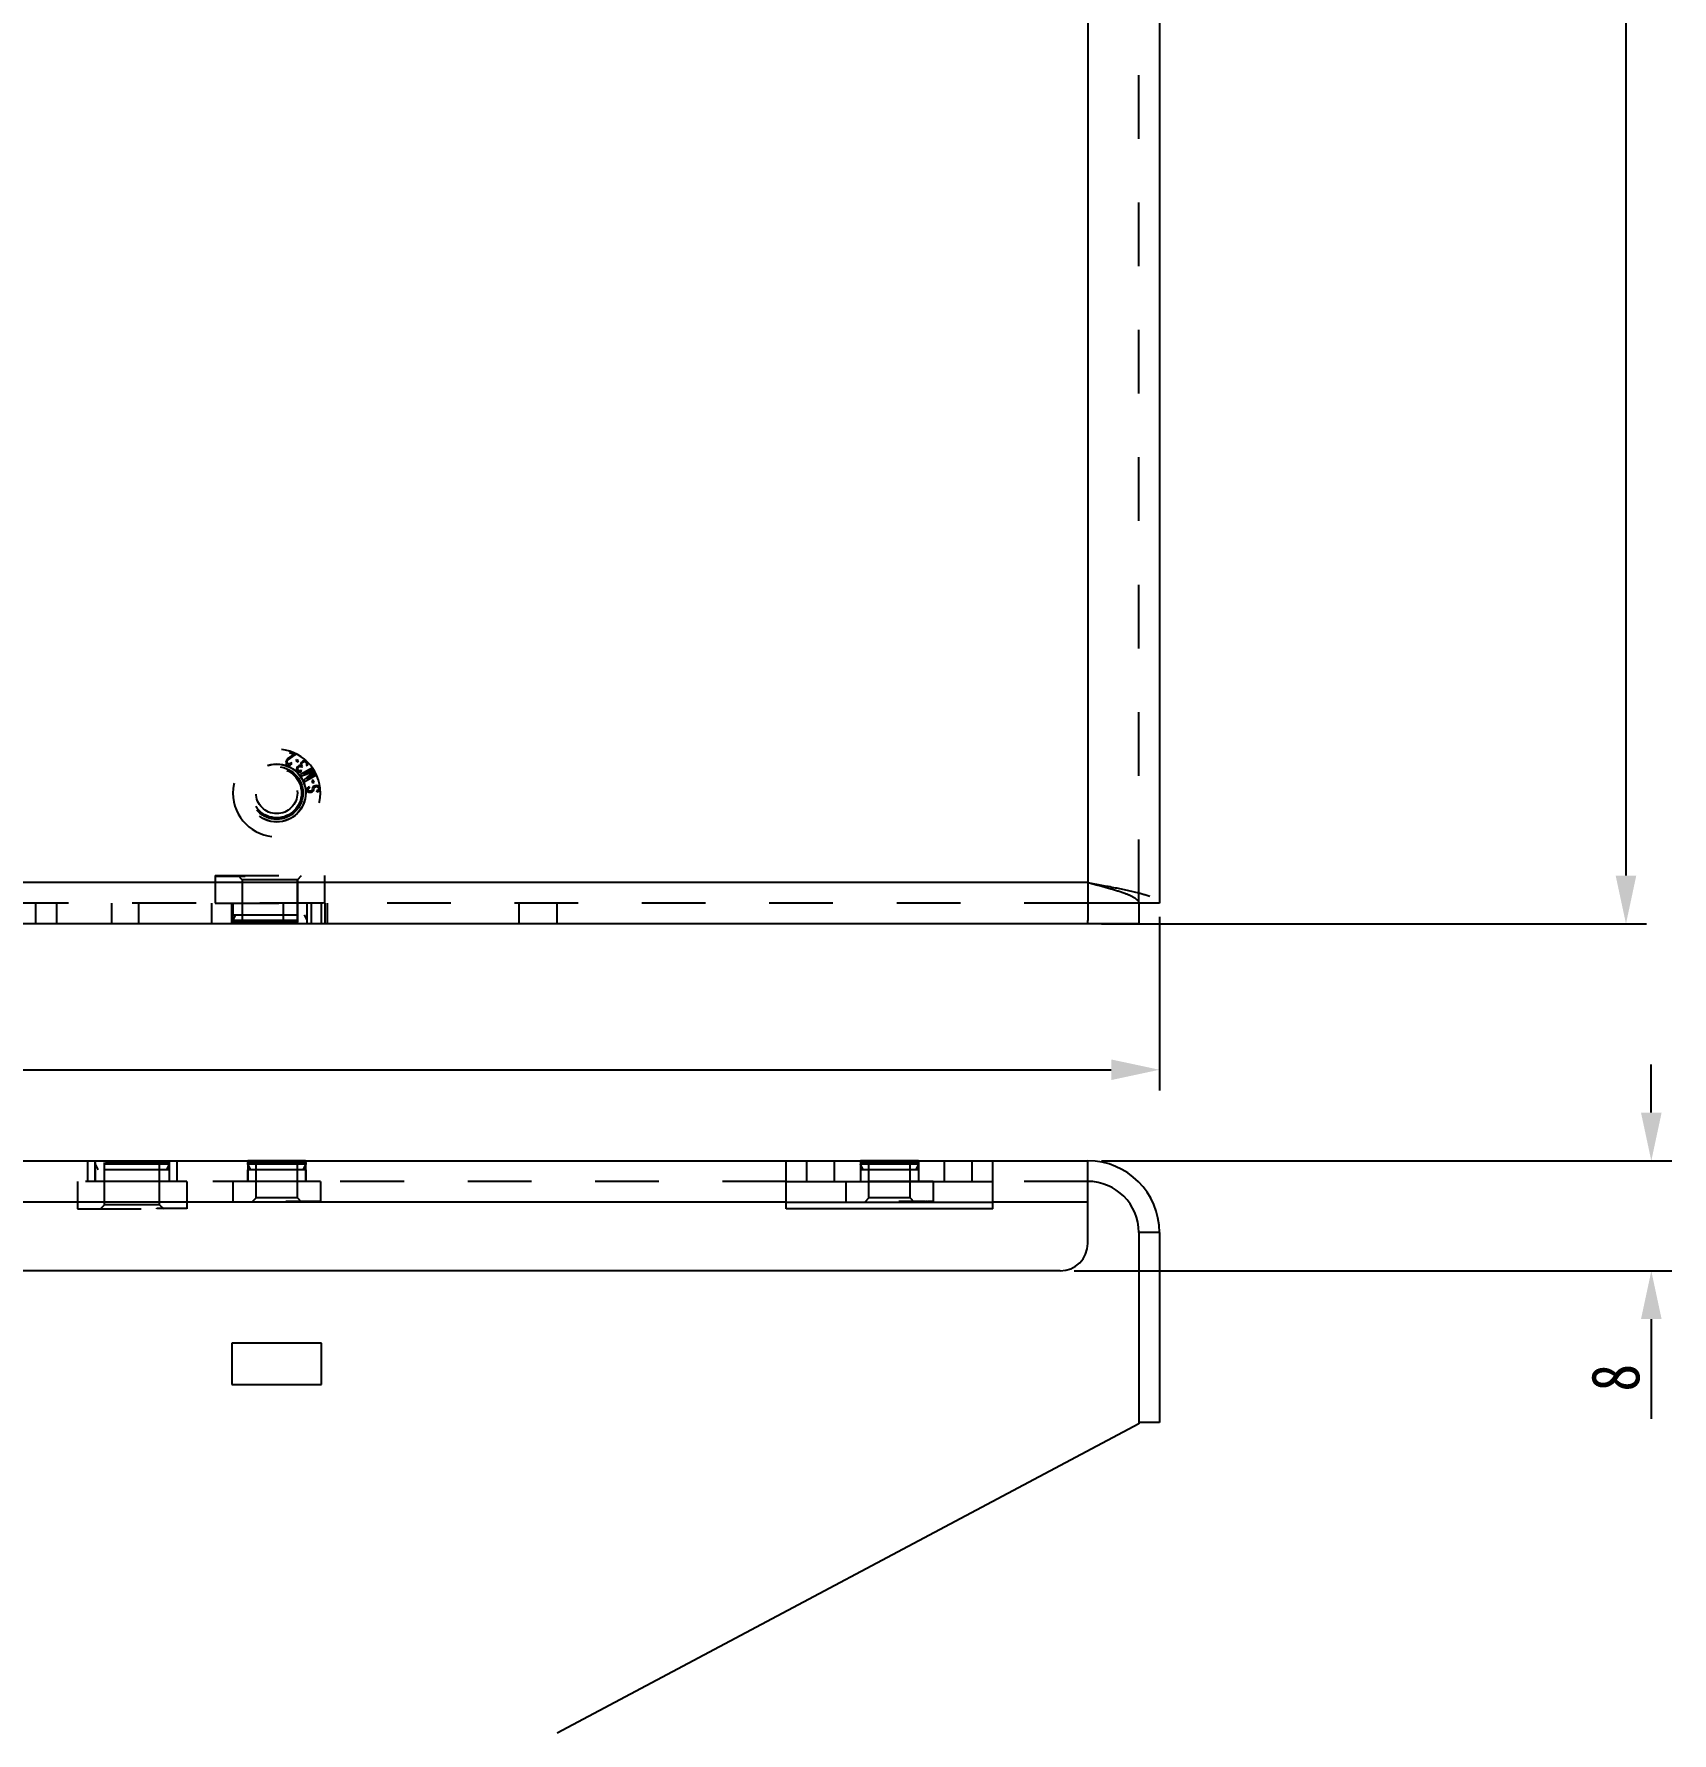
# Model space of a CAD drawing. Header units: millimetres. Extents: x -177 to 18421, y -5017 to 3255.
# Drawn here: x 14561.9 to 14680.8, y 1459.4 to 1582.8 of the extents above; entities that cross this region are included whole.
import ezdxf

# ---------------------------------------------------------------- set-up
doc = ezdxf.new("R2010")
doc.units = ezdxf.units.MM
doc.header["$LTSCALE"] = 46.255
doc.header["$PDMODE"] = 3
doc.header["$PDSIZE"] = 8
doc.linetypes.add('HIDDEN', pattern=[0.2, 0.1, -0.1])
doc.layers.get('0').update_dxf_attribs({"linetype": 'CONTINUOUS'})
doc.layers.get('Defpoints').update_dxf_attribs({"linetype": 'CONTINUOUS'})
doc.layers.add('02___PRT_ALL_AXES', color=7, linetype='CONTINUOUS')
doc.layers.add('DEFAULT_2', color=8, linetype='HIDDEN')
doc.styles.get("Standard").update_dxf_attribs({"font": 'txt', "width": 0.85})
doc.dimstyles.new('DIMSTYLE_1', dxfattribs={"dimtxt": 3.5, "dimasz": 3.5, "dimexe": 1.5, "dimexo": 1, "dimgap": 0.875, "dimtad": 1, "dimdsep": 46, "dimtxsty": 'Standard', "dimblk": '_FILLED', "dimcen": 0.09, "dimadec": 0, "dimazin": 0, "dimtp": 0.01, "dimtm": 0.01, "dimtfac": 1, "dimtofl": 0, "dimtmove": 0, "dimatfit": 3, "dimldrblk": '_FILLED', "dimfxl": 0, "dimtolj": 1, "dimarcsym": 0})

# ---------------------------------------------------------------- blocks, each defined once
blk = doc.blocks.new('_FILLED')
at = {"color": 0, "linetype": 'ByBlock'}
blk.add_solid([(0, 0), (-1, 0.214), (-1, -0.214)], dxfattribs=at)
blk = doc.blocks.new('*D191')
at = {"color": 0, "linetype": 'Continuous', "lineweight": -2, "transparency": 16777216}
for p, q in [((14184.41, 1518.68), (14184.41, 1506.08)), ((14643.61, 1518.68), (14643.61, 1506.08)), ((14187.91, 1507.58), (14640.11, 1507.58))]:
    blk.add_line(p, q, dxfattribs=at)
at = {"layer": 'Defpoints', "color": 0, "linetype": 'Continuous', "transparency": 16777216}
for p in [(14184.41, 1519.68), (14643.61, 1519.68), (14643.61, 1507.58)]:
    blk.add_point(p, dxfattribs=at)
at = {"color": 0, "linetype": 'Continuous', "lineweight": -2, "transparency": 16777216, "xscale": 3.5, "yscale": 3.5, "zscale": 3.5, "rotation": 180}
blk.add_blockref('_FILLED', (14184.41, 1507.58), dxfattribs=at)
at = {"color": 0, "linetype": 'Continuous', "lineweight": -2, "transparency": 16777216, "xscale": 3.5, "yscale": 3.5, "zscale": 3.5}
blk.add_blockref('_FILLED', (14643.61, 1507.58), dxfattribs=at)
at = {"color": 0, "linetype": 'Continuous', "transparency": 16777216, "insert": (14414.01, 1511.96), "char_height": 3.5, "width": 25.5, "attachment_point": 2}
blk.add_mtext('\\A1;*459.2', dxfattribs=at)
blk = doc.blocks.new('*D181')
at = {"color": 0, "linetype": 'Continuous', "lineweight": -2, "transparency": 16777216}
for p, q in [((14639.41, 1699.18), (14678.99, 1699.18)), ((14677.49, 1695.68), (14677.49, 1521.68)), ((14639.41, 1518.18), (14678.99, 1518.18))]:
    blk.add_line(p, q, dxfattribs=at)
at = {"layer": 'Defpoints', "color": 0, "linetype": 'Continuous', "transparency": 16777216}
for p in [(14638.41, 1699.18), (14638.41, 1518.18), (14677.49, 1518.18)]:
    blk.add_point(p, dxfattribs=at)
at = {"color": 0, "linetype": 'Continuous', "lineweight": -2, "transparency": 16777216, "xscale": 3.5, "yscale": 3.5, "zscale": 3.5}
for p, rotation in [((14677.49, 1699.18), 90), ((14677.49, 1518.18), 270)]:
    blk.add_blockref('_FILLED', p, dxfattribs=dict(at, rotation=rotation))
at = {"color": 0, "linetype": 'Continuous', "transparency": 16777216, "insert": (14673.12, 1608.68), "char_height": 3.5, "width": 17, "attachment_point": 2, "rotation": 90}
blk.add_mtext('\\A1;*181', dxfattribs=at)
blk = doc.blocks.new('*D183')
at = {"color": 0, "linetype": 'Continuous', "lineweight": -2, "transparency": 16777216}
for p, q in [((14679.33, 1504.47), (14679.33, 1507.97)), ((14639.41, 1500.97), (14680.83, 1500.97)), ((14637.41, 1492.97), (14680.83, 1492.97)), ((14679.33, 1489.47), (14679.33, 1482.24))]:
    blk.add_line(p, q, dxfattribs=at)
at = {"layer": 'Defpoints', "color": 0, "linetype": 'Continuous', "transparency": 16777216}
for p in [(14638.41, 1500.97), (14636.41, 1492.97), (14679.33, 1492.97)]:
    blk.add_point(p, dxfattribs=at)
at = {"color": 0, "linetype": 'Continuous', "lineweight": -2, "transparency": 16777216, "xscale": 3.5, "yscale": 3.5, "zscale": 3.5}
for p, rotation in [((14679.33, 1500.97), 270), ((14679.33, 1492.97), 90)]:
    blk.add_blockref('_FILLED', p, dxfattribs=dict(at, rotation=rotation))
at = {"color": 0, "linetype": 'Continuous', "transparency": 16777216, "insert": (14674.96, 1486.23), "char_height": 3.5, "width": 4.25, "attachment_point": 3, "rotation": 90}
blk.add_mtext('\\A1;8', dxfattribs=at)

msp = doc.modelspace()

# ---------------------------------------------------------------- linework, layer by layer
at = {"color": 3, "linetype": 'Continuous'}
for p, q in [((14638.408, 1699.177), (14638.408, 1518.427)), ((14643.608, 1696.177), (14643.608, 1519.677)), ((14638.408, 1521.177), (14189.608, 1521.177)), ((14643.608, 1519.677), (14638.408, 1519.677)), ((14642.108, 1518.177), (14185.908, 1518.177)), ((14189.608, 1500.974), (14638.408, 1500.974)), ((14616.508, 1497.474), (14616.508, 1500.974)), ((14631.508, 1497.474), (14631.508, 1500.974)), ((14638.408, 1494.974), (14638.408, 1500.974)), ((14616.508, 1497.974), (14491.508, 1497.974)), ((14638.408, 1497.974), (14631.508, 1497.974)), ((14631.508, 1497.474), (14616.508, 1497.474)), ((14643.608, 1495.774), (14643.608, 1481.974)), ((14636.408, 1492.974), (14191.608, 1492.974))]:
    msp.add_line(p, q, dxfattribs=at)
at = {"color": 7, "linetype": 'Continuous'}
for p, q in [((14642.108, 1519.677), (14642.108, 1518.177)), ((14638.408, 1518.177), (14638.408, 1518.427)), ((14618.008, 1499.474), (14618.008, 1500.974)), ((14620.008, 1499.474), (14620.008, 1500.974)), ((14628.008, 1499.474), (14628.008, 1500.974)), ((14630.008, 1499.474), (14630.008, 1500.974)), ((14616.508, 1499.474), (14631.508, 1499.474)), ((14616.508, 1497.974), (14631.508, 1497.974)), ((14625.395, 1498.024), (14624.978, 1498.024)), ((14624.978, 1497.974), (14624.978, 1498.024)), ((14625.266, 1497.974), (14625.266, 1498.024)), ((14625.359, 1497.974), (14625.359, 1498.024)), ((14625.395, 1497.974), (14625.395, 1498.024)), ((14626.233, 1498.024), (14626.16, 1498.024)), ((14626.16, 1497.974), (14626.16, 1498.024)), ((14626.181, 1497.974), (14626.181, 1498.024)), ((14626.185, 1497.974), (14626.185, 1498.024)), ((14626.198, 1497.974), (14626.198, 1498.024)), ((14626.233, 1497.974), (14626.233, 1498.024)), ((14626.597, 1498.024), (14626.64, 1498.024)), ((14626.597, 1497.974), (14626.597, 1498.024)), ((14626.64, 1497.974), (14626.64, 1498.024)), ((14626.734, 1498.024), (14626.784, 1498.024)), ((14626.734, 1497.974), (14626.734, 1498.024)), ((14626.784, 1497.974), (14626.784, 1498.024)), ((14626.864, 1498.024), (14626.897, 1498.024)), ((14626.864, 1497.974), (14626.864, 1498.024)), ((14626.897, 1497.974), (14626.897, 1498.024)), ((14627.171, 1498.024), (14627.16, 1498.024)), ((14627.16, 1497.974), (14627.16, 1498.024)), ((14627.171, 1497.974), (14627.171, 1498.024)), ((14643.608, 1495.774), (14642.108, 1495.774)), ((14642.108, 1495.774), (14642.108, 1481.974)), ((14582.758, 1487.724), (14576.258, 1487.724)), ((14576.258, 1487.724), (14576.258, 1484.724)), ((14582.758, 1484.724), (14582.758, 1487.724)), ((14576.258, 1484.724), (14582.758, 1484.724)), ((14642.108, 1481.875), (14599.867, 1459.415)), ((14643.608, 1481.974), (14642.108, 1481.974))]:
    msp.add_line(p, q, dxfattribs=at)
at = {"color": 3, "linetype": 'Continuous'}
for centre, radius, start, end in [((14638.408, 1495.774), 5.2, 0, 90), ((14636.408, 1494.974), 2, 270, 0)]:
    msp.add_arc(centre, radius, start, end, dxfattribs=at)
at = {"color": 7, "linetype": 'Continuous'}
msp.add_arc((14638.408, 1495.774), 3.7, 0, 90, dxfattribs=at)
at = {"layer": '02___PRT_ALL_AXES', "color": 8, "linetype": 'HIDDEN'}
for p, q in [((14575.033, 1521.677), (14575.033, 1519.677)), ((14577.008, 1521.377), (14577.008, 1518.307)), ((14581.008, 1521.377), (14581.008, 1518.307)), ((14582.983, 1521.677), (14582.983, 1519.677)), ((14575.033, 1519.677), (14582.983, 1519.677)), ((14576.318, 1519.677), (14576.318, 1518.827)), ((14576.318, 1518.827), (14581.698, 1518.827)), ((14576.518, 1518.827), (14576.318, 1518.437)), ((14581.498, 1518.827), (14581.698, 1518.437)), ((14581.698, 1519.677), (14581.698, 1518.827)), ((14576.318, 1518.437), (14581.698, 1518.437)), ((14576.318, 1518.437), (14576.318, 1518.307)), ((14576.318, 1518.307), (14581.698, 1518.307)), ((14581.698, 1518.437), (14581.698, 1518.307)), ((14565.758, 1500.974), (14565.758, 1499.474)), ((14565.758, 1500.974), (14572.258, 1500.974)), ((14566.308, 1500.974), (14566.308, 1499.474)), ((14566.318, 1500.844), (14566.318, 1500.714)), ((14571.698, 1500.844), (14566.318, 1500.844)), ((14571.698, 1500.714), (14566.318, 1500.714)), ((14566.318, 1500.714), (14566.518, 1500.324)), ((14566.318, 1500.324), (14566.318, 1499.474)), ((14571.698, 1500.324), (14566.318, 1500.324)), ((14567.008, 1497.774), (14567.008, 1500.844)), ((14571.008, 1497.774), (14571.008, 1500.844)), ((14571.698, 1500.714), (14571.498, 1500.324)), ((14571.698, 1500.844), (14571.698, 1500.714)), ((14571.698, 1500.324), (14571.698, 1499.474)), ((14571.708, 1500.974), (14571.708, 1499.474)), ((14572.258, 1500.974), (14572.258, 1499.474)), ((14577.398, 1500.844), (14577.398, 1500.714)), ((14581.618, 1500.844), (14577.398, 1500.844)), ((14581.618, 1500.714), (14577.398, 1500.714)), ((14577.398, 1500.714), (14577.598, 1500.324)), ((14577.398, 1500.324), (14577.398, 1499.474)), ((14581.618, 1500.324), (14577.398, 1500.324)), ((14577.408, 1500.974), (14577.408, 1499.474)), ((14581.608, 1500.974), (14577.408, 1500.974)), ((14578.008, 1498.274), (14578.008, 1500.844)), ((14581.008, 1498.274), (14581.008, 1500.844)), ((14581.618, 1500.714), (14581.418, 1500.324)), ((14581.608, 1500.974), (14581.608, 1499.474)), ((14581.618, 1500.844), (14581.618, 1500.714)), ((14581.618, 1500.324), (14581.618, 1499.474)), ((14626.118, 1500.844), (14621.898, 1500.844)), ((14621.898, 1500.844), (14621.898, 1500.714)), ((14626.118, 1500.714), (14621.898, 1500.714)), ((14622.098, 1500.324), (14621.898, 1500.714)), ((14626.118, 1500.324), (14621.898, 1500.324)), ((14621.898, 1500.324), (14621.898, 1499.474)), ((14626.108, 1500.974), (14621.908, 1500.974)), ((14621.908, 1500.974), (14621.908, 1499.474)), ((14622.508, 1498.274), (14622.508, 1500.844)), ((14625.508, 1498.274), (14625.508, 1500.844)), ((14626.118, 1500.714), (14625.918, 1500.324)), ((14626.108, 1500.974), (14626.108, 1499.474)), ((14626.118, 1500.844), (14626.118, 1500.714)), ((14626.118, 1500.324), (14626.118, 1499.474)), ((14565.033, 1499.474), (14565.033, 1497.474)), ((14572.983, 1499.474), (14565.033, 1499.474)), ((14572.983, 1499.474), (14572.983, 1497.474)), ((14576.333, 1499.474), (14576.333, 1497.974)), ((14582.683, 1499.474), (14576.333, 1499.474)), ((14582.683, 1499.474), (14582.683, 1497.974)), ((14627.183, 1499.474), (14620.833, 1499.474))]:
    msp.add_line(p, q, dxfattribs=at)
at = {"layer": '02___PRT_ALL_AXES', "color": 7, "linetype": 'Continuous'}
for p, q in [((14620.833, 1499.474), (14620.833, 1497.974)), ((14627.183, 1499.474), (14627.183, 1497.974))]:
    msp.add_line(p, q, dxfattribs=at)
at = {"layer": '02___PRT_ALL_AXES', "color": 8, "linetype": 'HIDDEN'}
for radius in [2.11, 2.1, 1.91]:
    msp.add_circle((14579.508, 1527.677), radius, dxfattribs=at)
msp.add_arc((14579.508, 1527.677), 3.175, 180, 0, dxfattribs=at)
at = {"layer": 'DEFAULT_2', "color": 8, "linetype": 'HIDDEN'}
for p, q in [((14642.108, 1519.677), (14642.108, 1696.177)), ((14580.196, 1529.997), (14580.176, 1529.913)), ((14580.211, 1530.036), (14580.196, 1529.997)), ((14580.255, 1530.11), (14580.211, 1530.036)), ((14580.302, 1530.16), (14580.255, 1530.11)), ((14580.265, 1529.969), (14580.281, 1530.008)), ((14580.265, 1529.9), (14580.265, 1529.969)), ((14580.281, 1530.008), (14580.336, 1530.078)), ((14580.766, 1530.479), (14580.302, 1530.16)), ((14580.336, 1530.078), (14580.859, 1530.441)), ((14580.478, 1530.7), (14580.441, 1530.609)), ((14580.441, 1530.609), (14580.766, 1530.479)), ((14580.859, 1530.441), (14580.895, 1530.533)), ((14580.947, 1530.095), (14580.891, 1530.005)), ((14580.891, 1530.005), (14581.039, 1529.912)), ((14581.095, 1530.003), (14580.947, 1530.095)), ((14581.039, 1529.912), (14581.095, 1530.003)), ((14581.372, 1529.963), (14581.314, 1529.901)), ((14581.425, 1530), (14581.372, 1529.963)), ((14581.418, 1529.92), (14581.456, 1529.942)), ((14581.488, 1530.029), (14581.425, 1530)), ((14581.456, 1529.942), (14581.504, 1529.955)), ((14581.544, 1530.034), (14581.488, 1530.029)), ((14581.504, 1529.955), (14581.536, 1529.954)), ((14581.536, 1529.954), (14581.596, 1529.926)), ((14581.61, 1530.031), (14581.544, 1530.034)), ((14581.596, 1529.926), (14581.651, 1529.874)), ((14581.66, 1530.012), (14581.61, 1530.031)), ((14581.755, 1529.893), (14581.733, 1529.942)), ((14580.176, 1529.913), (14580.19, 1529.815)), ((14580.19, 1529.815), (14580.221, 1529.757)), ((14580.221, 1529.757), (14580.283, 1529.71)), ((14580.284, 1529.847), (14580.265, 1529.9)), ((14580.283, 1529.71), (14580.329, 1529.691)), ((14580.334, 1529.804), (14580.284, 1529.847)), ((14580.329, 1529.691), (14580.418, 1529.678)), ((14580.38, 1529.785), (14580.334, 1529.804)), ((14580.446, 1529.782), (14580.38, 1529.785)), ((14580.418, 1529.678), (14580.48, 1529.699)), ((14580.497, 1529.807), (14580.446, 1529.782)), ((14580.48, 1529.699), (14580.559, 1529.76)), ((14580.544, 1529.857), (14580.497, 1529.807)), ((14580.602, 1529.834), (14580.544, 1529.857)), ((14580.559, 1529.76), (14580.602, 1529.834)), ((14580.965, 1529.498), (14580.943, 1529.402)), ((14580.943, 1529.402), (14580.95, 1529.337)), ((14580.95, 1529.337), (14580.998, 1529.261)), ((14581.015, 1529.569), (14580.965, 1529.498)), ((14580.998, 1529.261), (14581.017, 1529.244)), ((14581.044, 1529.599), (14581.015, 1529.569)), ((14581.017, 1529.244), (14581.095, 1529.199)), ((14581.032, 1529.405), (14581.034, 1529.462)), ((14581.063, 1529.347), (14581.032, 1529.405)), ((14581.034, 1529.462), (14581.06, 1529.526)), ((14581.112, 1529.652), (14581.044, 1529.599)), ((14581.06, 1529.526), (14581.089, 1529.556)), ((14581.099, 1529.312), (14581.063, 1529.347)), ((14581.089, 1529.556), (14581.166, 1529.601)), ((14581.095, 1529.199), (14581.16, 1529.195)), ((14581.159, 1529.285), (14581.099, 1529.312)), ((14581.174, 1529.682), (14581.112, 1529.652)), ((14581.215, 1529.29), (14581.159, 1529.285)), ((14581.16, 1529.195), (14581.255, 1529.223)), ((14581.166, 1529.601), (14581.214, 1529.614)), ((14581.254, 1529.693), (14581.174, 1529.682)), ((14581.214, 1529.614), (14581.297, 1529.594)), ((14581.278, 1529.319), (14581.215, 1529.29)), ((14581.264, 1529.831), (14581.238, 1529.767)), ((14581.238, 1529.767), (14581.254, 1529.693)), ((14582.097, 1529.515), (14581.243, 1529.023)), ((14581.243, 1529.023), (14581.299, 1528.926)), ((14581.255, 1529.223), (14581.323, 1529.276)), ((14581.314, 1529.901), (14581.264, 1529.831)), ((14581.323, 1529.276), (14581.278, 1529.319)), ((14581.297, 1529.594), (14581.334, 1529.559)), ((14581.299, 1528.926), (14582.167, 1529.209)), ((14581.316, 1529.722), (14581.319, 1529.779)), ((14581.356, 1529.655), (14581.316, 1529.722)), ((14581.319, 1529.779), (14581.359, 1529.858)), ((14581.334, 1529.559), (14581.392, 1529.621)), ((14581.392, 1529.621), (14581.356, 1529.655)), ((14581.359, 1529.858), (14581.418, 1529.92)), ((14581.465, 1529.064), (14582.14, 1529.454)), ((14582.234, 1529.306), (14581.465, 1529.064)), ((14582.167, 1529.209), (14581.486, 1528.601)), ((14581.543, 1528.503), (14582.397, 1528.996)), ((14581.651, 1529.874), (14581.681, 1529.816)), ((14581.673, 1529.735), (14581.653, 1529.696)), ((14581.653, 1529.696), (14581.698, 1529.652)), ((14581.685, 1529.783), (14581.673, 1529.735)), ((14581.681, 1529.816), (14581.685, 1529.783)), ((14581.689, 1528.674), (14582.284, 1529.219)), ((14582.364, 1529.064), (14581.689, 1528.674)), ((14581.698, 1529.652), (14581.733, 1529.707)), ((14581.733, 1529.707), (14581.759, 1529.771)), ((14581.761, 1529.827), (14581.755, 1529.893)), ((14581.759, 1529.771), (14581.761, 1529.827)), ((14581.486, 1528.601), (14581.543, 1528.503)), ((14581.682, 1528.003), (14581.668, 1527.939)), ((14581.668, 1527.939), (14581.674, 1527.876)), ((14581.674, 1527.876), (14581.701, 1527.829)), ((14581.74, 1528.06), (14581.682, 1528.003)), ((14581.701, 1527.829), (14581.749, 1527.784)), ((14581.821, 1528.106), (14581.74, 1528.06)), ((14581.749, 1527.784), (14581.838, 1527.743)), ((14581.793, 1527.965), (14581.811, 1528.004)), ((14581.801, 1527.89), (14581.793, 1527.965)), ((14581.827, 1527.855), (14581.801, 1527.89)), ((14581.811, 1528.004), (14581.85, 1528.034)), ((14581.883, 1528.125), (14581.821, 1528.106)), ((14581.873, 1527.822), (14581.827, 1527.855)), ((14581.838, 1527.743), (14581.924, 1527.74)), ((14581.85, 1528.034), (14581.891, 1528.05)), ((14581.938, 1527.817), (14581.873, 1527.822)), ((14581.891, 1528.05), (14581.883, 1528.125)), ((14581.924, 1527.74), (14582.009, 1527.749)), ((14581.98, 1527.821), (14581.938, 1527.817)), ((14582.042, 1527.84), (14581.98, 1527.821)), ((14582.009, 1527.749), (14582.092, 1527.77)), ((14582.08, 1527.882), (14582.042, 1527.84)), ((14582.161, 1528.614), (14582.061, 1528.579)), ((14582.061, 1528.579), (14582.119, 1528.414)), ((14582.098, 1527.922), (14582.08, 1527.882)), ((14582.104, 1528.061), (14582.09, 1527.996)), ((14582.09, 1527.996), (14582.098, 1527.922)), ((14582.092, 1527.77), (14582.172, 1527.829)), ((14582.141, 1528.115), (14582.104, 1528.061)), ((14582.119, 1528.414), (14582.22, 1528.449)), ((14582.22, 1528.174), (14582.141, 1528.115)), ((14582.22, 1528.449), (14582.161, 1528.614)), ((14582.172, 1527.829), (14582.209, 1527.883)), ((14582.209, 1527.883), (14582.225, 1527.935)), ((14582.217, 1528.01), (14582.232, 1528.062)), ((14582.225, 1527.935), (14582.217, 1528.01)), ((14582.302, 1528.208), (14582.22, 1528.174)), ((14582.232, 1528.062), (14582.271, 1528.104)), ((14582.271, 1528.104), (14582.332, 1528.135)), ((14582.408, 1528.219), (14582.302, 1528.208)), ((14582.332, 1528.135), (14582.395, 1528.142)), ((14582.395, 1528.142), (14582.461, 1528.124)), ((14582.469, 1527.848), (14582.407, 1527.829)), ((14582.407, 1527.829), (14582.415, 1527.754)), ((14582.495, 1528.203), (14582.408, 1528.219)), ((14582.415, 1527.754), (14582.498, 1527.776)), ((14582.461, 1528.124), (14582.507, 1528.091)), ((14582.529, 1527.892), (14582.469, 1527.848)), ((14582.585, 1528.162), (14582.495, 1528.203)), ((14582.498, 1527.776), (14582.6, 1527.824)), ((14582.507, 1528.091), (14582.534, 1528.044)), ((14582.545, 1527.944), (14582.529, 1527.892)), ((14582.534, 1528.044), (14582.545, 1527.944)), ((14582.633, 1528.117), (14582.585, 1528.162)), ((14582.6, 1527.824), (14582.657, 1527.893)), ((14582.66, 1528.058), (14582.633, 1528.117)), ((14582.657, 1527.893), (14582.671, 1527.956)), ((14575.033, 1521.677), (14582.983, 1521.677)), ((14575.041, 1521.677), (14575.041, 1521.627)), ((14575.041, 1521.627), (14577.214, 1521.627)), ((14575.049, 1521.677), (14575.049, 1521.627)), ((14575.057, 1521.677), (14575.057, 1521.627)), ((14575.075, 1521.677), (14575.075, 1521.627)), ((14575.116, 1521.677), (14575.116, 1521.627)), ((14575.121, 1521.677), (14575.121, 1521.627)), ((14575.168, 1521.677), (14575.168, 1521.627)), ((14575.176, 1521.677), (14575.176, 1521.627)), ((14575.186, 1521.677), (14575.186, 1521.627)), ((14575.201, 1521.677), (14575.201, 1521.627)), ((14575.21, 1521.677), (14575.21, 1521.627)), ((14575.219, 1521.677), (14575.219, 1521.627)), ((14575.242, 1521.677), (14575.242, 1521.627)), ((14575.246, 1521.677), (14575.246, 1521.627)), ((14575.297, 1521.677), (14575.297, 1521.627)), ((14575.302, 1521.677), (14575.302, 1521.627)), ((14575.303, 1521.677), (14575.303, 1521.627)), ((14575.309, 1521.677), (14575.309, 1521.627)), ((14575.312, 1521.677), (14575.312, 1521.627)), ((14575.339, 1521.677), (14575.339, 1521.627)), ((14575.376, 1521.677), (14575.376, 1521.627)), ((14575.403, 1521.677), (14575.403, 1521.627)), ((14575.41, 1521.677), (14575.41, 1521.627)), ((14575.419, 1521.677), (14575.419, 1521.627)), ((14575.437, 1521.677), (14575.437, 1521.627)), ((14575.443, 1521.677), (14575.443, 1521.627)), ((14575.463, 1521.677), (14575.463, 1521.627)), ((14575.477, 1521.677), (14575.477, 1521.627)), ((14575.486, 1521.677), (14575.486, 1521.627)), ((14575.488, 1521.677), (14575.488, 1521.627)), ((14575.494, 1521.677), (14575.494, 1521.627)), ((14575.506, 1521.677), (14575.506, 1521.627)), ((14575.544, 1521.677), (14575.544, 1521.627)), ((14575.566, 1521.677), (14575.566, 1521.627)), ((14575.567, 1521.677), (14575.567, 1521.627)), ((14575.605, 1521.677), (14575.605, 1521.627)), ((14575.609, 1521.677), (14575.609, 1521.627)), ((14575.616, 1521.677), (14575.616, 1521.627)), ((14575.622, 1521.677), (14575.622, 1521.627)), ((14575.625, 1521.677), (14575.625, 1521.627)), ((14575.634, 1521.677), (14575.634, 1521.627)), ((14575.674, 1521.677), (14575.674, 1521.627)), ((14575.709, 1521.677), (14575.709, 1521.627)), ((14575.736, 1521.677), (14575.736, 1521.627)), ((14575.758, 1521.677), (14575.758, 1521.627)), ((14575.779, 1521.677), (14575.779, 1521.627)), ((14575.794, 1521.677), (14575.794, 1521.627)), ((14575.802, 1521.677), (14575.802, 1521.627)), ((14575.818, 1521.677), (14575.818, 1521.627)), ((14575.824, 1521.677), (14575.824, 1521.627)), ((14575.834, 1521.677), (14575.834, 1521.627)), ((14575.843, 1521.677), (14575.843, 1521.627)), ((14575.86, 1521.677), (14575.86, 1521.627)), ((14575.88, 1521.677), (14575.88, 1521.627)), ((14575.887, 1521.677), (14575.887, 1521.627)), ((14575.889, 1521.677), (14575.889, 1521.627)), ((14575.9, 1521.677), (14575.9, 1521.627)), ((14575.913, 1521.677), (14575.913, 1521.627)), ((14575.919, 1521.677), (14575.919, 1521.627)), ((14575.939, 1521.677), (14575.939, 1521.627)), ((14575.967, 1521.677), (14575.967, 1521.627)), ((14575.969, 1521.677), (14575.969, 1521.627)), ((14575.989, 1521.677), (14575.989, 1521.627)), ((14576.004, 1521.677), (14576.004, 1521.627)), ((14576.015, 1521.677), (14576.015, 1521.627)), ((14576.028, 1521.677), (14576.028, 1521.627)), ((14576.04, 1521.677), (14576.04, 1521.627)), ((14576.045, 1521.677), (14576.045, 1521.627)), ((14576.046, 1521.677), (14576.046, 1521.627)), ((14576.109, 1521.677), (14576.109, 1521.627)), ((14576.117, 1521.677), (14576.117, 1521.627)), ((14576.135, 1521.677), (14576.135, 1521.627)), ((14576.136, 1521.677), (14576.136, 1521.627)), ((14576.151, 1521.677), (14576.151, 1521.627)), ((14576.178, 1521.677), (14576.178, 1521.627)), ((14576.222, 1521.677), (14576.222, 1521.627)), ((14576.303, 1521.677), (14576.303, 1521.627)), ((14576.318, 1521.677), (14576.318, 1521.627)), ((14576.326, 1521.677), (14576.326, 1521.627)), ((14576.36, 1521.677), (14576.36, 1521.627)), ((14576.381, 1521.677), (14576.381, 1521.627)), ((14576.389, 1521.677), (14576.389, 1521.627)), ((14576.424, 1521.677), (14576.424, 1521.627)), ((14576.442, 1521.677), (14576.442, 1521.627)), ((14576.466, 1521.677), (14576.466, 1521.627)), ((14576.501, 1521.677), (14576.501, 1521.627)), ((14576.583, 1521.677), (14576.583, 1521.627)), ((14576.625, 1521.677), (14576.625, 1521.627)), ((14576.674, 1521.677), (14576.674, 1521.627)), ((14577.008, 1521.377), (14576.708, 1521.677)), ((14576.737, 1521.677), (14576.737, 1521.627)), ((14576.815, 1521.677), (14576.815, 1521.627)), ((14576.864, 1521.677), (14576.864, 1521.627)), ((14576.879, 1521.677), (14576.879, 1521.627)), ((14576.924, 1521.677), (14576.924, 1521.627)), ((14576.971, 1521.677), (14576.971, 1521.627)), ((14576.979, 1521.677), (14576.979, 1521.627)), ((14576.996, 1521.677), (14576.996, 1521.627)), ((14577.004, 1521.677), (14577.004, 1521.627)), ((14581.008, 1521.377), (14577.008, 1521.377)), ((14577.008, 1521.377), (14577.008, 1518.307)), ((14577.037, 1521.677), (14577.037, 1521.627)), ((14577.041, 1521.677), (14577.041, 1521.627)), ((14577.064, 1521.677), (14577.064, 1521.627)), ((14577.069, 1521.677), (14577.069, 1521.627)), ((14577.08, 1521.677), (14577.08, 1521.627)), ((14577.096, 1521.677), (14577.096, 1521.627)), ((14577.115, 1521.677), (14577.115, 1521.627)), ((14577.117, 1521.677), (14577.117, 1521.627)), ((14577.118, 1521.677), (14577.118, 1521.627)), ((14577.127, 1521.677), (14577.127, 1521.627)), ((14577.154, 1521.677), (14577.154, 1521.627)), ((14577.157, 1521.677), (14577.157, 1521.627)), ((14577.198, 1521.677), (14577.198, 1521.627)), ((14577.202, 1521.677), (14577.202, 1521.627)), ((14577.214, 1521.677), (14577.214, 1521.627)), ((14581.008, 1521.377), (14581.308, 1521.677)), ((14581.008, 1518.177), (14581.008, 1521.377)), ((14638.408, 1521.177), (14638.781, 1521.08)), ((14638.408, 1519.677), (14189.608, 1519.677)), ((14562.008, 1518.177), (14562.008, 1519.677)), ((14563.508, 1519.677), (14563.508, 1518.177)), ((14567.508, 1519.677), (14567.508, 1518.177)), ((14569.508, 1518.177), (14569.508, 1519.677)), ((14574.808, 1518.177), (14574.808, 1519.677)), ((14576.258, 1518.177), (14576.258, 1519.677)), ((14576.308, 1519.677), (14576.308, 1518.177)), ((14580.008, 1518.177), (14580.008, 1519.677)), ((14581.708, 1519.677), (14581.708, 1518.177)), ((14582.008, 1519.677), (14582.008, 1518.177)), ((14582.758, 1518.177), (14582.758, 1519.677)), ((14583.008, 1519.677), (14583.008, 1518.177)), ((14583.208, 1518.177), (14583.208, 1519.677)), ((14597.108, 1518.177), (14597.108, 1519.677)), ((14599.867, 1518.177), (14599.867, 1519.677)), ((14567.008, 1497.774), (14567.008, 1500.844)), ((14571.008, 1497.774), (14571.008, 1500.844)), ((14578.008, 1498.274), (14578.008, 1500.844)), ((14581.008, 1498.274), (14581.008, 1500.844)), ((14622.508, 1498.274), (14622.508, 1500.844)), ((14625.508, 1498.274), (14625.508, 1500.844)), ((14616.508, 1499.474), (14491.508, 1499.474)), ((14638.408, 1499.474), (14631.508, 1499.474)), ((14578.008, 1498.274), (14577.708, 1497.974)), ((14581.008, 1498.274), (14578.008, 1498.274)), ((14580.176, 1497.974), (14580.176, 1498.024)), ((14582.671, 1498.024), (14580.176, 1498.024)), ((14580.19, 1497.974), (14580.19, 1498.024)), ((14580.196, 1497.974), (14580.196, 1498.024)), ((14580.211, 1497.974), (14580.211, 1498.024)), ((14580.221, 1497.974), (14580.221, 1498.024)), ((14580.255, 1497.974), (14580.255, 1498.024)), ((14580.265, 1497.974), (14580.265, 1498.024)), ((14580.265, 1497.974), (14580.265, 1498.024)), ((14580.281, 1497.974), (14580.281, 1498.024)), ((14580.283, 1497.974), (14580.283, 1498.024)), ((14580.284, 1497.974), (14580.284, 1498.024)), ((14580.302, 1497.974), (14580.302, 1498.024)), ((14580.329, 1497.974), (14580.329, 1498.024)), ((14580.334, 1497.974), (14580.334, 1498.024)), ((14580.336, 1497.974), (14580.336, 1498.024)), ((14580.38, 1497.974), (14580.38, 1498.024)), ((14580.418, 1497.974), (14580.418, 1498.024)), ((14580.441, 1497.974), (14580.441, 1498.024)), ((14580.446, 1497.974), (14580.446, 1498.024)), ((14580.478, 1497.974), (14580.478, 1498.024)), ((14580.48, 1497.974), (14580.48, 1498.024)), ((14580.497, 1497.974), (14580.497, 1498.024)), ((14580.544, 1497.974), (14580.544, 1498.024)), ((14580.559, 1497.974), (14580.559, 1498.024)), ((14580.602, 1497.974), (14580.602, 1498.024)), ((14580.766, 1497.974), (14580.766, 1498.024)), ((14580.859, 1497.974), (14580.859, 1498.024)), ((14580.891, 1497.974), (14580.891, 1498.024)), ((14580.895, 1497.974), (14580.895, 1498.024)), ((14580.943, 1497.974), (14580.943, 1498.024)), ((14580.947, 1497.974), (14580.947, 1498.024)), ((14580.95, 1497.974), (14580.95, 1498.024)), ((14580.965, 1497.974), (14580.965, 1498.024)), ((14580.998, 1497.974), (14580.998, 1498.024)), ((14581.008, 1498.274), (14581.308, 1497.974)), ((14581.015, 1497.974), (14581.015, 1498.024)), ((14581.017, 1497.974), (14581.017, 1498.024)), ((14581.032, 1497.974), (14581.032, 1498.024)), ((14581.034, 1497.974), (14581.034, 1498.024)), ((14581.039, 1497.974), (14581.039, 1498.024)), ((14581.044, 1497.974), (14581.044, 1498.024)), ((14581.06, 1497.974), (14581.06, 1498.024)), ((14581.063, 1497.974), (14581.063, 1498.024)), ((14581.089, 1497.974), (14581.089, 1498.024)), ((14581.095, 1497.974), (14581.095, 1498.024)), ((14581.095, 1497.974), (14581.095, 1498.024)), ((14581.099, 1497.974), (14581.099, 1498.024)), ((14581.112, 1497.974), (14581.112, 1498.024)), ((14581.159, 1497.974), (14581.159, 1498.024)), ((14581.16, 1497.974), (14581.16, 1498.024)), ((14581.166, 1497.974), (14581.166, 1498.024)), ((14581.174, 1497.974), (14581.174, 1498.024)), ((14581.214, 1497.974), (14581.214, 1498.024)), ((14581.215, 1497.974), (14581.215, 1498.024)), ((14581.238, 1497.974), (14581.238, 1498.024)), ((14581.243, 1497.974), (14581.243, 1498.024)), ((14581.254, 1497.974), (14581.254, 1498.024)), ((14581.255, 1497.974), (14581.255, 1498.024)), ((14581.264, 1497.974), (14581.264, 1498.024)), ((14581.278, 1497.974), (14581.278, 1498.024)), ((14581.297, 1497.974), (14581.297, 1498.024)), ((14581.299, 1497.974), (14581.299, 1498.024)), ((14581.314, 1497.974), (14581.314, 1498.024)), ((14581.316, 1497.974), (14581.316, 1498.024)), ((14581.319, 1497.974), (14581.319, 1498.024)), ((14581.323, 1497.974), (14581.323, 1498.024)), ((14581.334, 1497.974), (14581.334, 1498.024)), ((14581.356, 1497.974), (14581.356, 1498.024)), ((14581.359, 1497.974), (14581.359, 1498.024)), ((14581.372, 1497.974), (14581.372, 1498.024)), ((14581.392, 1497.974), (14581.392, 1498.024)), ((14581.418, 1497.974), (14581.418, 1498.024)), ((14581.425, 1497.974), (14581.425, 1498.024)), ((14581.456, 1497.974), (14581.456, 1498.024)), ((14581.465, 1497.974), (14581.465, 1498.024)), ((14581.486, 1497.974), (14581.486, 1498.024)), ((14581.488, 1497.974), (14581.488, 1498.024)), ((14581.504, 1497.974), (14581.504, 1498.024)), ((14581.536, 1497.974), (14581.536, 1498.024)), ((14581.543, 1497.974), (14581.543, 1498.024)), ((14581.544, 1497.974), (14581.544, 1498.024)), ((14581.596, 1497.974), (14581.596, 1498.024)), ((14581.61, 1497.974), (14581.61, 1498.024)), ((14581.651, 1497.974), (14581.651, 1498.024)), ((14581.653, 1497.974), (14581.653, 1498.024)), ((14581.66, 1497.974), (14581.66, 1498.024)), ((14581.668, 1497.974), (14581.668, 1498.024)), ((14581.673, 1497.974), (14581.673, 1498.024)), ((14581.674, 1497.974), (14581.674, 1498.024)), ((14581.681, 1497.974), (14581.681, 1498.024)), ((14581.682, 1497.974), (14581.682, 1498.024)), ((14581.685, 1497.974), (14581.685, 1498.024)), ((14581.689, 1497.974), (14581.689, 1498.024)), ((14581.698, 1497.974), (14581.698, 1498.024)), ((14581.701, 1497.974), (14581.701, 1498.024)), ((14581.733, 1497.974), (14581.733, 1498.024)), ((14581.74, 1497.974), (14581.74, 1498.024)), ((14581.749, 1497.974), (14581.749, 1498.024)), ((14581.755, 1497.974), (14581.755, 1498.024)), ((14581.759, 1497.974), (14581.759, 1498.024)), ((14581.761, 1497.974), (14581.761, 1498.024)), ((14581.793, 1497.974), (14581.793, 1498.024)), ((14581.801, 1497.974), (14581.801, 1498.024)), ((14581.811, 1497.974), (14581.811, 1498.024)), ((14581.821, 1497.974), (14581.821, 1498.024)), ((14581.827, 1497.974), (14581.827, 1498.024)), ((14581.838, 1497.974), (14581.838, 1498.024)), ((14581.85, 1497.974), (14581.85, 1498.024)), ((14581.873, 1497.974), (14581.873, 1498.024)), ((14581.883, 1497.974), (14581.883, 1498.024)), ((14581.891, 1497.974), (14581.891, 1498.024)), ((14581.924, 1497.974), (14581.924, 1498.024)), ((14581.938, 1497.974), (14581.938, 1498.024)), ((14581.98, 1497.974), (14581.98, 1498.024)), ((14582.009, 1497.974), (14582.009, 1498.024)), ((14582.042, 1497.974), (14582.042, 1498.024)), ((14582.061, 1497.974), (14582.061, 1498.024)), ((14582.08, 1497.974), (14582.08, 1498.024)), ((14582.09, 1497.974), (14582.09, 1498.024)), ((14582.092, 1497.974), (14582.092, 1498.024)), ((14582.097, 1497.974), (14582.097, 1498.024)), ((14582.098, 1497.974), (14582.098, 1498.024)), ((14582.104, 1497.974), (14582.104, 1498.024)), ((14582.119, 1497.974), (14582.119, 1498.024)), ((14582.14, 1497.974), (14582.14, 1498.024)), ((14582.141, 1497.974), (14582.141, 1498.024)), ((14582.161, 1497.974), (14582.161, 1498.024)), ((14582.167, 1497.974), (14582.167, 1498.024)), ((14582.172, 1497.974), (14582.172, 1498.024)), ((14582.209, 1497.974), (14582.209, 1498.024)), ((14582.217, 1497.974), (14582.217, 1498.024)), ((14582.22, 1497.974), (14582.22, 1498.024)), ((14582.22, 1497.974), (14582.22, 1498.024)), ((14582.225, 1497.974), (14582.225, 1498.024)), ((14582.232, 1497.974), (14582.232, 1498.024)), ((14582.234, 1497.974), (14582.234, 1498.024)), ((14582.271, 1497.974), (14582.271, 1498.024)), ((14582.284, 1497.974), (14582.284, 1498.024)), ((14582.302, 1497.974), (14582.302, 1498.024)), ((14582.332, 1497.974), (14582.332, 1498.024)), ((14582.364, 1497.974), (14582.364, 1498.024)), ((14582.395, 1497.974), (14582.395, 1498.024)), ((14582.397, 1497.974), (14582.397, 1498.024)), ((14582.407, 1497.974), (14582.407, 1498.024)), ((14582.408, 1497.974), (14582.408, 1498.024)), ((14582.415, 1497.974), (14582.415, 1498.024)), ((14582.461, 1497.974), (14582.461, 1498.024)), ((14582.469, 1497.974), (14582.469, 1498.024)), ((14582.495, 1497.974), (14582.495, 1498.024)), ((14582.498, 1497.974), (14582.498, 1498.024)), ((14582.507, 1497.974), (14582.507, 1498.024)), ((14582.529, 1497.974), (14582.529, 1498.024)), ((14582.534, 1497.974), (14582.534, 1498.024)), ((14582.545, 1497.974), (14582.545, 1498.024)), ((14582.585, 1497.974), (14582.585, 1498.024)), ((14582.6, 1497.974), (14582.6, 1498.024)), ((14582.633, 1497.974), (14582.633, 1498.024)), ((14582.657, 1497.974), (14582.657, 1498.024)), ((14582.66, 1497.974), (14582.66, 1498.024)), ((14582.671, 1497.974), (14582.671, 1498.024)), ((14622.508, 1498.274), (14622.208, 1497.974)), ((14625.508, 1498.274), (14622.508, 1498.274)), ((14624.978, 1498.024), (14624.676, 1498.024)), ((14624.676, 1497.974), (14624.676, 1498.024)), ((14624.69, 1497.974), (14624.69, 1498.024)), ((14624.696, 1497.974), (14624.696, 1498.024)), ((14624.711, 1497.974), (14624.711, 1498.024)), ((14624.721, 1497.974), (14624.721, 1498.024)), ((14624.755, 1497.974), (14624.755, 1498.024)), ((14624.765, 1497.974), (14624.765, 1498.024)), ((14624.765, 1497.974), (14624.765, 1498.024)), ((14624.781, 1497.974), (14624.781, 1498.024)), ((14624.783, 1497.974), (14624.783, 1498.024)), ((14624.784, 1497.974), (14624.784, 1498.024)), ((14624.802, 1497.974), (14624.802, 1498.024)), ((14624.829, 1497.974), (14624.829, 1498.024)), ((14624.834, 1497.974), (14624.834, 1498.024)), ((14624.836, 1497.974), (14624.836, 1498.024)), ((14624.88, 1497.974), (14624.88, 1498.024)), ((14624.918, 1497.974), (14624.918, 1498.024)), ((14624.941, 1497.974), (14624.941, 1498.024)), ((14624.946, 1497.974), (14624.946, 1498.024)), ((14624.98, 1497.974), (14624.98, 1498.024)), ((14624.997, 1497.974), (14624.997, 1498.024)), ((14625.044, 1497.974), (14625.044, 1498.024)), ((14625.059, 1497.974), (14625.059, 1498.024)), ((14625.102, 1497.974), (14625.102, 1498.024)), ((14625.391, 1497.974), (14625.391, 1498.024)), ((14626.16, 1498.024), (14625.395, 1498.024)), ((14625.443, 1497.974), (14625.443, 1498.024)), ((14625.447, 1497.974), (14625.447, 1498.024)), ((14625.45, 1497.974), (14625.45, 1498.024)), ((14625.465, 1497.974), (14625.465, 1498.024)), ((14625.498, 1497.974), (14625.498, 1498.024)), ((14625.508, 1498.274), (14625.808, 1497.974)), ((14625.515, 1497.974), (14625.515, 1498.024)), ((14625.517, 1497.974), (14625.517, 1498.024)), ((14625.532, 1497.974), (14625.532, 1498.024)), ((14625.534, 1497.974), (14625.534, 1498.024)), ((14625.539, 1497.974), (14625.539, 1498.024)), ((14625.544, 1497.974), (14625.544, 1498.024)), ((14625.56, 1497.974), (14625.56, 1498.024)), ((14625.563, 1497.974), (14625.563, 1498.024)), ((14625.589, 1497.974), (14625.589, 1498.024)), ((14625.595, 1497.974), (14625.595, 1498.024)), ((14625.595, 1497.974), (14625.595, 1498.024)), ((14625.599, 1497.974), (14625.599, 1498.024)), ((14625.612, 1497.974), (14625.612, 1498.024)), ((14625.659, 1497.974), (14625.659, 1498.024)), ((14625.66, 1497.974), (14625.66, 1498.024)), ((14625.666, 1497.974), (14625.666, 1498.024)), ((14625.674, 1497.974), (14625.674, 1498.024)), ((14625.714, 1497.974), (14625.714, 1498.024)), ((14625.715, 1497.974), (14625.715, 1498.024)), ((14625.738, 1497.974), (14625.738, 1498.024)), ((14625.743, 1497.974), (14625.743, 1498.024)), ((14625.754, 1497.974), (14625.754, 1498.024)), ((14625.755, 1497.974), (14625.755, 1498.024)), ((14625.764, 1497.974), (14625.764, 1498.024)), ((14625.778, 1497.974), (14625.778, 1498.024)), ((14625.797, 1497.974), (14625.797, 1498.024)), ((14625.799, 1497.974), (14625.799, 1498.024)), ((14625.814, 1497.974), (14625.814, 1498.024)), ((14625.816, 1497.974), (14625.816, 1498.024)), ((14625.819, 1497.974), (14625.819, 1498.024)), ((14625.823, 1497.974), (14625.823, 1498.024)), ((14625.834, 1497.974), (14625.834, 1498.024)), ((14625.856, 1497.974), (14625.856, 1498.024)), ((14625.859, 1497.974), (14625.859, 1498.024)), ((14625.872, 1497.974), (14625.872, 1498.024)), ((14625.892, 1497.974), (14625.892, 1498.024)), ((14625.918, 1497.974), (14625.918, 1498.024)), ((14625.925, 1497.974), (14625.925, 1498.024)), ((14625.956, 1497.974), (14625.956, 1498.024)), ((14625.965, 1497.974), (14625.965, 1498.024)), ((14625.986, 1497.974), (14625.986, 1498.024)), ((14625.988, 1497.974), (14625.988, 1498.024)), ((14626.004, 1497.974), (14626.004, 1498.024)), ((14626.036, 1497.974), (14626.036, 1498.024)), ((14626.043, 1497.974), (14626.043, 1498.024)), ((14626.044, 1497.974), (14626.044, 1498.024)), ((14626.096, 1497.974), (14626.096, 1498.024)), ((14626.11, 1497.974), (14626.11, 1498.024)), ((14626.151, 1497.974), (14626.151, 1498.024)), ((14626.153, 1497.974), (14626.153, 1498.024)), ((14626.168, 1497.974), (14626.168, 1498.024)), ((14626.173, 1497.974), (14626.173, 1498.024)), ((14626.174, 1497.974), (14626.174, 1498.024)), ((14626.182, 1497.974), (14626.182, 1498.024)), ((14626.189, 1497.974), (14626.189, 1498.024)), ((14626.201, 1497.974), (14626.201, 1498.024)), ((14626.597, 1498.024), (14626.233, 1498.024)), ((14626.24, 1497.974), (14626.24, 1498.024)), ((14626.249, 1497.974), (14626.249, 1498.024)), ((14626.255, 1497.974), (14626.255, 1498.024)), ((14626.259, 1497.974), (14626.259, 1498.024)), ((14626.261, 1497.974), (14626.261, 1498.024)), ((14626.293, 1497.974), (14626.293, 1498.024)), ((14626.301, 1497.974), (14626.301, 1498.024)), ((14626.311, 1497.974), (14626.311, 1498.024)), ((14626.321, 1497.974), (14626.321, 1498.024)), ((14626.327, 1497.974), (14626.327, 1498.024)), ((14626.338, 1497.974), (14626.338, 1498.024)), ((14626.35, 1497.974), (14626.35, 1498.024)), ((14626.373, 1497.974), (14626.373, 1498.024)), ((14626.383, 1497.974), (14626.383, 1498.024)), ((14626.391, 1497.974), (14626.391, 1498.024)), ((14626.424, 1497.974), (14626.424, 1498.024)), ((14626.438, 1497.974), (14626.438, 1498.024)), ((14626.48, 1497.974), (14626.48, 1498.024)), ((14626.509, 1497.974), (14626.509, 1498.024)), ((14626.542, 1497.974), (14626.542, 1498.024)), ((14626.561, 1497.974), (14626.561, 1498.024)), ((14626.58, 1497.974), (14626.58, 1498.024)), ((14626.59, 1497.974), (14626.59, 1498.024)), ((14626.592, 1497.974), (14626.592, 1498.024)), ((14626.598, 1497.974), (14626.598, 1498.024)), ((14626.604, 1497.974), (14626.604, 1498.024)), ((14626.619, 1497.974), (14626.619, 1498.024)), ((14626.734, 1498.024), (14626.64, 1498.024)), ((14626.641, 1497.974), (14626.641, 1498.024)), ((14626.661, 1497.974), (14626.661, 1498.024)), ((14626.667, 1497.974), (14626.667, 1498.024)), ((14626.672, 1497.974), (14626.672, 1498.024)), ((14626.709, 1497.974), (14626.709, 1498.024)), ((14626.717, 1497.974), (14626.717, 1498.024)), ((14626.72, 1497.974), (14626.72, 1498.024)), ((14626.72, 1497.974), (14626.72, 1498.024)), ((14626.725, 1497.974), (14626.725, 1498.024)), ((14626.732, 1497.974), (14626.732, 1498.024)), ((14626.771, 1497.974), (14626.771, 1498.024)), ((14626.864, 1498.024), (14626.784, 1498.024)), ((14626.802, 1497.974), (14626.802, 1498.024)), ((14626.832, 1497.974), (14626.832, 1498.024)), ((14626.895, 1497.974), (14626.895, 1498.024)), ((14627.16, 1498.024), (14626.897, 1498.024)), ((14626.907, 1497.974), (14626.907, 1498.024)), ((14626.908, 1497.974), (14626.908, 1498.024)), ((14626.915, 1497.974), (14626.915, 1498.024)), ((14626.961, 1497.974), (14626.961, 1498.024)), ((14626.969, 1497.974), (14626.969, 1498.024)), ((14626.995, 1497.974), (14626.995, 1498.024)), ((14626.998, 1497.974), (14626.998, 1498.024)), ((14627.007, 1497.974), (14627.007, 1498.024)), ((14627.029, 1497.974), (14627.029, 1498.024)), ((14627.034, 1497.974), (14627.034, 1498.024)), ((14627.045, 1497.974), (14627.045, 1498.024)), ((14627.085, 1497.974), (14627.085, 1498.024)), ((14627.1, 1497.974), (14627.1, 1498.024)), ((14627.133, 1497.974), (14627.133, 1498.024)), ((14627.157, 1497.974), (14627.157, 1498.024)), ((14565.033, 1497.474), (14572.983, 1497.474)), ((14567.008, 1497.774), (14566.708, 1497.474)), ((14571.008, 1497.774), (14567.008, 1497.774)), ((14570.803, 1497.474), (14570.803, 1497.524)), ((14570.803, 1497.524), (14572.975, 1497.524)), ((14570.815, 1497.474), (14570.815, 1497.524)), ((14570.818, 1497.474), (14570.818, 1497.524)), ((14570.86, 1497.474), (14570.86, 1497.524)), ((14570.862, 1497.474), (14570.862, 1497.524)), ((14570.889, 1497.474), (14570.889, 1497.524)), ((14570.899, 1497.474), (14570.899, 1497.524)), ((14570.9, 1497.474), (14570.9, 1497.524)), ((14570.902, 1497.474), (14570.902, 1497.524)), ((14570.921, 1497.474), (14570.921, 1497.524)), ((14570.937, 1497.474), (14570.937, 1497.524)), ((14570.947, 1497.474), (14570.947, 1497.524)), ((14570.953, 1497.474), (14570.953, 1497.524)), ((14570.975, 1497.474), (14570.975, 1497.524)), ((14570.98, 1497.474), (14570.98, 1497.524)), ((14571.008, 1497.774), (14571.308, 1497.474)), ((14571.013, 1497.474), (14571.013, 1497.524)), ((14571.021, 1497.474), (14571.021, 1497.524)), ((14571.037, 1497.474), (14571.037, 1497.524)), ((14571.045, 1497.474), (14571.045, 1497.524)), ((14571.093, 1497.474), (14571.093, 1497.524)), ((14571.138, 1497.474), (14571.138, 1497.524)), ((14571.153, 1497.474), (14571.153, 1497.524)), ((14571.201, 1497.474), (14571.201, 1497.524)), ((14571.279, 1497.474), (14571.279, 1497.524)), ((14571.343, 1497.474), (14571.343, 1497.524)), ((14571.392, 1497.474), (14571.392, 1497.524)), ((14571.434, 1497.474), (14571.434, 1497.524)), ((14571.516, 1497.474), (14571.516, 1497.524)), ((14571.551, 1497.474), (14571.551, 1497.524)), ((14571.575, 1497.474), (14571.575, 1497.524)), ((14571.593, 1497.474), (14571.593, 1497.524)), ((14571.628, 1497.474), (14571.628, 1497.524)), ((14571.636, 1497.474), (14571.636, 1497.524)), ((14571.657, 1497.474), (14571.657, 1497.524)), ((14571.691, 1497.474), (14571.691, 1497.524)), ((14571.699, 1497.474), (14571.699, 1497.524)), ((14571.713, 1497.474), (14571.713, 1497.524)), ((14571.795, 1497.474), (14571.795, 1497.524)), ((14571.839, 1497.474), (14571.839, 1497.524)), ((14571.866, 1497.474), (14571.866, 1497.524)), ((14571.881, 1497.474), (14571.881, 1497.524)), ((14571.882, 1497.474), (14571.882, 1497.524)), ((14571.9, 1497.474), (14571.9, 1497.524)), ((14571.908, 1497.474), (14571.908, 1497.524)), ((14571.971, 1497.474), (14571.971, 1497.524)), ((14571.972, 1497.474), (14571.972, 1497.524)), ((14571.977, 1497.474), (14571.977, 1497.524)), ((14571.988, 1497.474), (14571.988, 1497.524)), ((14572.002, 1497.474), (14572.002, 1497.524)), ((14572.013, 1497.474), (14572.013, 1497.524)), ((14572.028, 1497.474), (14572.028, 1497.524)), ((14572.048, 1497.474), (14572.048, 1497.524)), ((14572.05, 1497.474), (14572.05, 1497.524)), ((14572.078, 1497.474), (14572.078, 1497.524)), ((14572.098, 1497.474), (14572.098, 1497.524)), ((14572.104, 1497.474), (14572.104, 1497.524)), ((14572.117, 1497.474), (14572.117, 1497.524)), ((14572.128, 1497.474), (14572.128, 1497.524)), ((14572.13, 1497.474), (14572.13, 1497.524)), ((14572.137, 1497.474), (14572.137, 1497.524)), ((14572.157, 1497.474), (14572.157, 1497.524)), ((14572.174, 1497.474), (14572.174, 1497.524)), ((14572.183, 1497.474), (14572.183, 1497.524)), ((14572.193, 1497.474), (14572.193, 1497.524)), ((14572.199, 1497.474), (14572.199, 1497.524)), ((14572.215, 1497.474), (14572.215, 1497.524)), ((14572.223, 1497.474), (14572.223, 1497.524)), ((14572.238, 1497.474), (14572.238, 1497.524)), ((14572.259, 1497.474), (14572.259, 1497.524)), ((14572.281, 1497.474), (14572.281, 1497.524)), ((14572.308, 1497.474), (14572.308, 1497.524)), ((14572.343, 1497.474), (14572.343, 1497.524)), ((14572.383, 1497.474), (14572.383, 1497.524)), ((14572.392, 1497.474), (14572.392, 1497.524)), ((14572.395, 1497.474), (14572.395, 1497.524)), ((14572.401, 1497.474), (14572.401, 1497.524)), ((14572.408, 1497.474), (14572.408, 1497.524)), ((14572.412, 1497.474), (14572.412, 1497.524)), ((14572.45, 1497.474), (14572.45, 1497.524)), ((14572.451, 1497.474), (14572.451, 1497.524)), ((14572.473, 1497.474), (14572.473, 1497.524)), ((14572.511, 1497.474), (14572.511, 1497.524)), ((14572.523, 1497.474), (14572.523, 1497.524)), ((14572.528, 1497.474), (14572.528, 1497.524)), ((14572.531, 1497.474), (14572.531, 1497.524)), ((14572.54, 1497.474), (14572.54, 1497.524)), ((14572.554, 1497.474), (14572.554, 1497.524)), ((14572.574, 1497.474), (14572.574, 1497.524)), ((14572.579, 1497.474), (14572.579, 1497.524)), ((14572.598, 1497.474), (14572.598, 1497.524)), ((14572.607, 1497.474), (14572.607, 1497.524)), ((14572.614, 1497.474), (14572.614, 1497.524)), ((14572.641, 1497.474), (14572.641, 1497.524)), ((14572.677, 1497.474), (14572.677, 1497.524)), ((14572.705, 1497.474), (14572.705, 1497.524)), ((14572.708, 1497.474), (14572.708, 1497.524)), ((14572.714, 1497.474), (14572.714, 1497.524)), ((14572.715, 1497.474), (14572.715, 1497.524)), ((14572.72, 1497.474), (14572.72, 1497.524)), ((14572.77, 1497.474), (14572.77, 1497.524)), ((14572.774, 1497.474), (14572.774, 1497.524)), ((14572.797, 1497.474), (14572.797, 1497.524)), ((14572.807, 1497.474), (14572.807, 1497.524)), ((14572.816, 1497.474), (14572.816, 1497.524)), ((14572.831, 1497.474), (14572.831, 1497.524)), ((14572.841, 1497.474), (14572.841, 1497.524)), ((14572.849, 1497.474), (14572.849, 1497.524)), ((14572.896, 1497.474), (14572.896, 1497.524)), ((14572.901, 1497.474), (14572.901, 1497.524)), ((14572.942, 1497.474), (14572.942, 1497.524)), ((14572.959, 1497.474), (14572.959, 1497.524)), ((14572.968, 1497.474), (14572.968, 1497.524)), ((14572.975, 1497.474), (14572.975, 1497.524)), ((14642.108, 1481.974), (14642.108, 1481.875))]:
    msp.add_line(p, q, dxfattribs=at)
for radius in [1.8, 1.5]:
    msp.add_circle((14579.508, 1527.677), radius, dxfattribs=at)
msp.add_arc((14579.508, 1527.677), 3.175, 0, 180, dxfattribs=at)
for points, knots in [([(14638.408, 1521.177), (14639.072, 1521.055), (14640.289, 1520.835), (14641.951, 1520.473), (14642.956, 1520.197), (14643.608, 1519.859), (14643.608, 1519.677)], [0, 0, 0, 0, 0.3690858, 0.6840726, 0.9006074, 1, 1, 1, 1]), ([(14638.781, 1521.08), (14639.214, 1520.968), (14640.01, 1520.763), (14641.059, 1520.423), (14641.76, 1520.148), (14642.108, 1519.82), (14642.108, 1519.677)], [0, 0, 0, 0, 0.3638747, 0.6698905, 0.8838279, 1, 1, 1, 1])]:
    msp.add_open_spline(points, degree=3, knots=knots, dxfattribs=at)

# ---------------------------------------------------------------- dimensions: what is measured, and where the dimension line sits
at = {"color": 1, "linetype": 'Continuous'}
dim = msp.add_linear_dim(base=(14677.49, 1518.177), p1=(14638.408, 1699.177), p2=(14638.408, 1518.177), angle=270, text='*<>', dimstyle='DIMSTYLE_1', dxfattribs=at)
dim.commit()
dim.dimension.update_dxf_attribs({"geometry": '*D181', "text_midpoint": (14677.49, 1608.677), "dimtype": 160})
at = {"color": 2, "linetype": 'Continuous'}
dim = msp.add_linear_dim(base=(14643.608, 1507.582), p1=(14184.408, 1519.677), p2=(14643.608, 1519.677), text='*<>', dimstyle='DIMSTYLE_1', dxfattribs=at)
dim.commit()
dim.dimension.update_dxf_attribs({"geometry": '*D191', "text_midpoint": (14414.008, 1507.582), "dimtype": 160})
dim = msp.add_linear_dim(base=(14679.334, 1492.974), p1=(14638.408, 1500.974), p2=(14636.408, 1492.974), angle=270, dimstyle='DIMSTYLE_1', dxfattribs=at)
dim.commit()
dim.dimension.update_dxf_attribs({"geometry": '*D183', "text_midpoint": (14679.334, 1484.107), "dimtype": 160})

doc.saveas('drawing.dxf')
